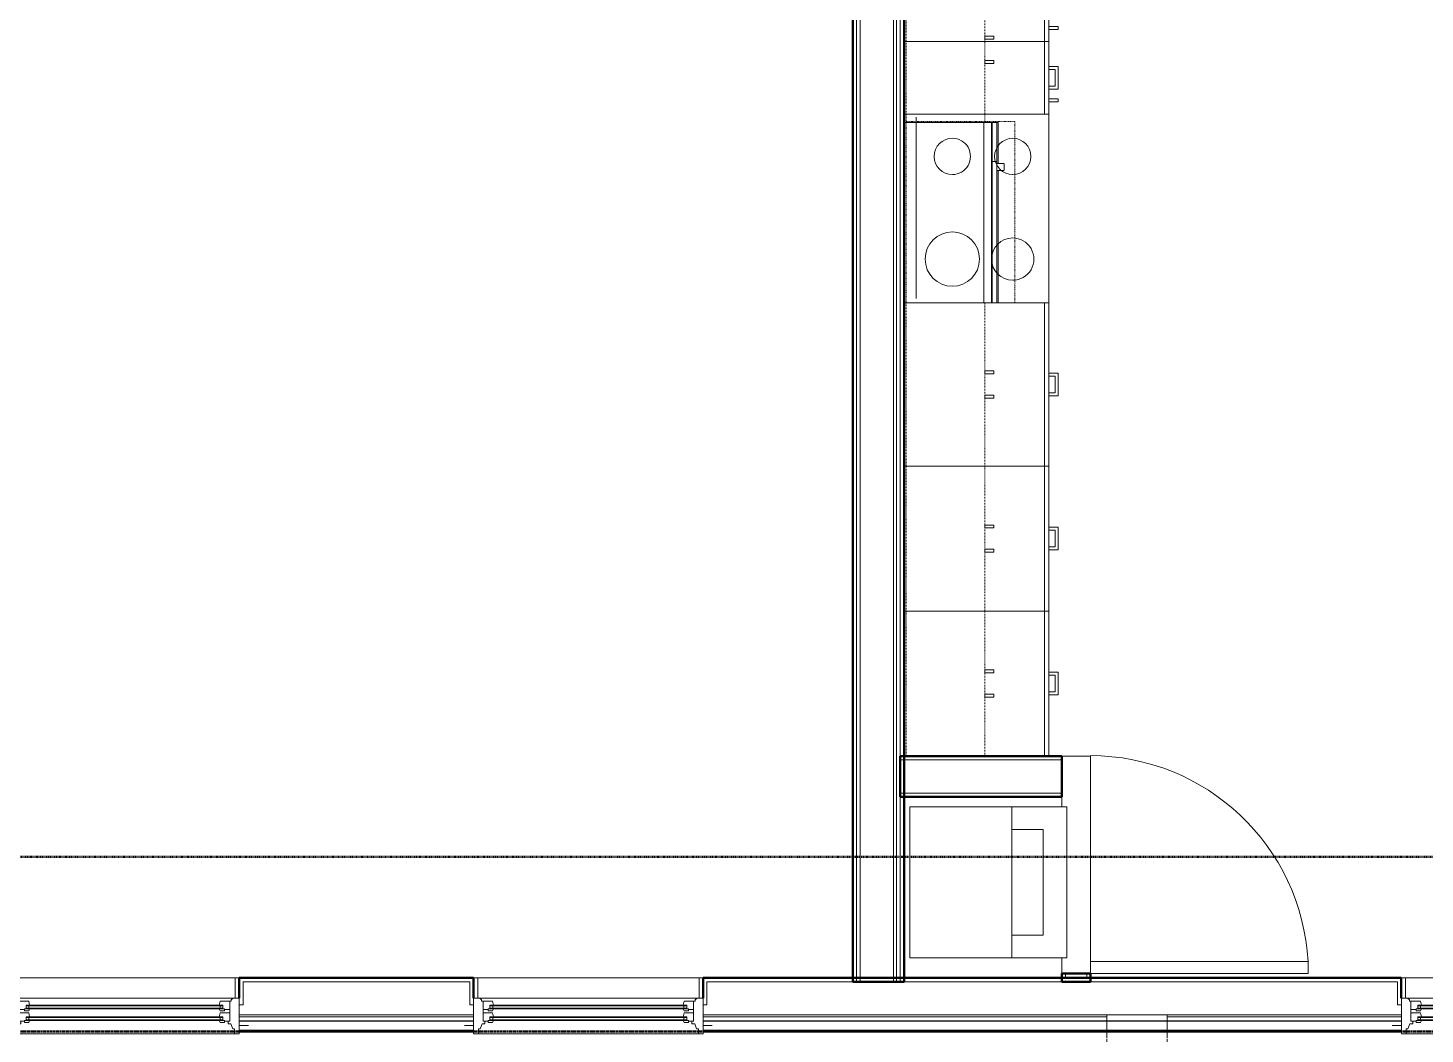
# Model space of a CAD drawing. Header units: inches. Extents: x -4218 to -1830, y 9767 to 12426.
# Drawn here: x -3479.5 to -3248.2, y 9979.8 to 10146.3 of the extents above; entities that cross this region are included whole.
import ezdxf

# ---------------------------------------------------------------- set-up
doc = ezdxf.new("R2010")
doc.units = ezdxf.units.IN
doc.header["$MEASUREMENT"] = 0
for name, pattern in [('Dash', [0.25, 0.125, -0.125]), ('Dash 1_16_', [0.125, 0.0625, -0.0625]), ('Overhead', [0.15625, 0.09375, -0.0625])]:
    doc.linetypes.add(name, pattern=pattern)
for name, color, linetype, lineweight in [('0-1', 7, 'Continuous', 5), ('0-2', 10, 'Continuous', 9), ('A-DOOR-1', 10, 'Continuous', 9), ('A-DOOR-2', 50, 'Continuous', 20), ('A-GENM', 5, 'Continuous', 9), ('A-GLAZ-1', 151, 'Continuous', 9), ('A-GLAZ-2', 151, 'Continuous', 20), ('A-WALL', 113, 'Continuous', 13), ('A-WALL-1', 7, 'Continuous', 50), ('A-WALL-2', 250, 'Continuous', 13), ('A-WALL-3', 10, 'Continuous', 9), ('A-WALL-4', 252, 'Continuous', 9), ('A-WALL-7', 113, 'Continuous', 9), ('A-WALL-8', 113, 'Continuous', 50), ('C-PROP-LINE-1', 91, 'Dash 1_16_', 50), ('I-WALL-1', 7, 'Continuous', 50), ('P-SANR-FIXT-1', 10, 'Continuous', 9), ('Q-CASE-1', 253, 'Continuous', 9), ('Q-CASE-2', 252, 'Continuous', 9), ('Q-CASE-3', 10, 'Continuous', 9), ('Q-CASE-4', 252, 'Dash', 9), ('Q-CASE-5', 253, 'Dash', 9), ('Q-CASE-6', 254, 'Continuous', 9), ('Q-SPCQ-1', 10, 'Continuous', 9), ('Q-SPCQ-2', 91, 'Overhead', 9)]:
    doc.layers.add(name, color=color, linetype=linetype, lineweight=lineweight)

# ---------------------------------------------------------------- blocks, each defined once
blk = doc.blocks.new('Range - 24_ x 30_-2320547-BACKGROUND - RCP - 3RD FLOOR')
at = {"layer": 'Q-SPCQ-1'}
blk.add_line((0, 22), (30, 22), dxfattribs=at)
for centre, radius, start, end in [((6.5, 16), 4.5, 360, 180), ((23.5, 16), 3, 360, 180), ((6.5, 16), 4.5, 180, 360), ((23.5, 16), 3, 180, 0), ((6.5, 6), 3.5, 360, 180), ((23.5, 6), 3, 360, 180), ((6.5, 6), 3.5, 180, 0), ((23.5, 6), 3, 180, 360)]:
    blk.add_arc(centre, radius, start, end, dxfattribs=at)
blk = doc.blocks.new('SWING - SINGLE - FLUSH - 36_ x 80_ - OFFSET PIVOT DOOR AT MAGIC PAK AND WASHER_DRYER-3199414-BACKGROUND - RCP - 3RD FLOOR')
at = {"layer": 'A-DOOR-1'}
blk.add_arc((18, 2.37), 36.07, 93.1789, 180, dxfattribs=at)
at = {"layer": 'A-DOOR-2'}
for p, q in [((16, 2.37), (16, 38.39)), ((18, 38.39), (16, 38.39)), ((18, 2.37), (18, 38.39)), ((18, 2.37), (16, 2.37))]:
    blk.add_line(p, q, dxfattribs=at)
blk = doc.blocks.new('Stacked Washer and Dryer - 26_x25_ - Private-1352637-BACKGROUND - RCP - 3RD FLOOR')
at = {"layer": 'P-SANR-FIXT-1'}
for p, q in [((26, 12.5), (0, 12.5)), ((0, -12.5), (0, 12.5)), ((16.90625, 12.5), (16.90625, -12.5)), ((26, 12.5), (26, -12.5)), ((16.90625, 8.75), (22.09375, 8.75)), ((22.09375, 8.75), (22.09375, -8.75)), ((22.09375, -8.75), (16.90625, -8.75)), ((0, -12.5), (26, -12.5))]:
    blk.add_line(p, q, dxfattribs=at)
blk = doc.blocks.new('30quot_MicrowaveVent_11166 - 70cm miele oven-V11-BACKGROUND - RCP - 3RD FLOOR')
at = {"layer": 'Q-CASE-1'}
for p, q in [((-14.2, 0), (-14.2, -0.38)), ((15.68, -0.38), (15.68, 0))]:
    blk.add_line(p, q, dxfattribs=at)
at = {"layer": 'Q-CASE-2'}
for p, q in [((-14.2, -0.38), (-14.2, -13.23)), ((15.68, -13.23), (15.68, -0.38)), ((-14.2, -13.23), (-14.2, -14.49)), ((15.68, -13.23), (-14.2, -13.23)), ((15.68, -14.49), (15.68, -13.23)), ((-14.2, -14.49), (15.68, -14.49)), ((9.18, -14.61), (-14.2, -14.61)), ((-14.2, -14.61), (-14.2, -15.39)), ((-14.2, -15.39), (-14.2, -15.6)), ((-14.2, -15.39), (9.18, -15.39)), ((-14.2, -15.6), (7.69, -15.6)), ((7.69, -15.39), (7.69, -16.55)), ((8.88, -16.55), (8.88, -15.39)), ((8.88, -15.6), (15.68, -15.6)), ((9.18, -14.61), (9.18, -15.39)), ((15.68, -14.61), (9.18, -14.61)), ((9.18, -14.61), (9.18, -15.39)), ((9.18, -15.39), (15.68, -15.39)), ((15.68, -14.61), (15.68, -15.39)), ((15.68, -15.6), (15.68, -15.39)), ((7.69, -16.6), (8.88, -16.6))]:
    blk.add_line(p, q, dxfattribs=at)
at = {"layer": 'Q-CASE-6'}
blk.add_line((15.68, 0), (-14.2, 0), dxfattribs=at)
blk = doc.blocks.new('Base Cabinet 3 Drawer 230 - Base Cabinet 3 Drawer 230 27_-2571739-BACKGROUND - RCP - 3RD FLOOR')
at = {"layer": 'Q-CASE-3'}
for p, q in [((-12.76, -23.25), (-12.76, 0)), ((-12.76, 0), (14.24, 0)), ((14.24, 0), (14.24, -23.25)), ((-12.76, -23.25), (-12.76, -24)), ((14.24, -23.25), (-12.76, -23.25)), ((-12.76, -24), (14.24, -24)), ((-0.64, -24), (-1.14, -24)), ((-1.14, -25.5), (-1.14, -24)), ((-0.64, -25), (-0.64, -24)), ((-0.64, -25), (2.11, -25)), ((2.11, -25), (2.11, -24)), ((2.11, -24), (2.61, -24)), ((2.61, -24), (2.61, -25.5)), ((14.24, -24), (14.24, -23.25)), ((2.61, -25.5), (-1.14, -25.5))]:
    blk.add_line(p, q, dxfattribs=at)
blk = doc.blocks.new('Base Cabinet 3 Drawer 230 - Base Cabinet 3 Drawer 230 24_-2554933-BACKGROUND - RCP - 3RD FLOOR')
at = {"layer": 'Q-CASE-3'}
for p, q in [((-11.26, -23.25), (-11.26, 0)), ((-11.26, 0), (12.74, 0)), ((12.74, 0), (12.74, -23.25)), ((-11.26, -23.25), (-11.26, -24)), ((12.74, -23.25), (-11.26, -23.25)), ((-11.26, -24), (12.74, -24)), ((-0.64, -24), (-1.14, -24)), ((-1.14, -25.5), (-1.14, -24)), ((-0.64, -25), (-0.64, -24)), ((-0.64, -25), (2.11, -25)), ((2.11, -25), (2.11, -24)), ((2.11, -24), (2.61, -24)), ((2.61, -24), (2.61, -25.5)), ((12.74, -24), (12.74, -23.25)), ((2.61, -25.5), (-1.14, -25.5))]:
    blk.add_line(p, q, dxfattribs=at)
blk = doc.blocks.new('Single Door 1 Drawer 211 - 211 Base Cabinet Single Door1 Drawer 12_-2709705-BACKGROUND - RCP - 3RD FLOOR')
at = {"layer": 'Q-CASE-3'}
for p, q in [((-7.14, 24), (-7.14, 25.5)), ((-7.14, 25.5), (-3.39, 25.5)), ((-3.39, 25.5), (-3.39, 24)), ((-1.27, 25.5), (-1.76, 25.5)), ((-1.76, 25.5), (-1.76, 24)), ((-1.27, 24), (-1.27, 25.5)), ((-11.26, 24), (0.74, 24)), ((-11.26, 23.25), (-11.26, 24)), ((0.74, 23.25), (-11.26, 23.25)), ((-11.26, 23.25), (-11.26, 0)), ((-7.14, 24), (-6.64, 24)), ((-3.89, 25), (-6.64, 25)), ((-6.64, 24), (-6.64, 25)), ((-3.89, 24), (-3.89, 25)), ((-3.39, 24), (-3.89, 24)), ((-1.76, 24), (-1.27, 24)), ((0.74, 24), (0.74, 23.25)), ((0.74, 0), (0.74, 23.25)), ((-11.26, 0), (0.74, 0))]:
    blk.add_line(p, q, dxfattribs=at)
blk = doc.blocks.new('Base Cabinet Corner 197 - Base Cabinet Corner 197-2569781-BACKGROUND - RCP - 3RD FLOOR')
at = {"layer": 'Q-CASE-3'}
for p, q in [((0.74, 36), (-23.26, 36)), ((-23.26, 36), (-23.26, 0)), ((0.74, 23.25), (0.74, 36)), ((0.74, 24), (0.74, 36)), ((0.73, 34), (0.73, 33.51)), ((2.23, 34), (0.73, 34)), ((0.73, 33.51), (2.23, 33.51)), ((2.23, 33.51), (2.23, 34)), ((10.73, 25.5), (10.24, 25.5)), ((10.24, 25.5), (10.24, 24)), ((10.73, 24), (10.73, 25.5)), ((12.74, 24), (0.74, 24)), ((0.74, 23.25), (0.74, 24)), ((12.74, 23.25), (0.74, 23.25)), ((10.24, 24), (10.73, 24)), ((12.74, 0), (12.74, 24)), ((-23.26, 0), (12.74, 0))]:
    blk.add_line(p, q, dxfattribs=at)
blk = doc.blocks.new('Base Cabinet 3 Drawer 230 - Base Cabinet 3 Drawer 230 24_-2578604-BACKGROUND - RCP - 3RD FLOOR')
at = {"layer": 'Q-CASE-3'}
for p, q in [((-1.14, 24), (-1.14, 25.5)), ((-1.14, 25.5), (2.61, 25.5)), ((2.61, 25.5), (2.61, 24)), ((-11.26, 24), (12.74, 24)), ((-11.26, 23.25), (-11.26, 24)), ((12.74, 23.25), (-11.26, 23.25)), ((-11.26, 23.25), (-11.26, 0)), ((-1.14, 24), (-0.64, 24)), ((2.11, 25), (-0.64, 25)), ((-0.64, 24), (-0.64, 25)), ((2.11, 24), (2.11, 25)), ((2.61, 24), (2.11, 24)), ((12.74, 24), (12.74, 23.25)), ((12.74, 0), (12.74, 23.25)), ((-11.26, 0), (12.74, 0))]:
    blk.add_line(p, q, dxfattribs=at)
blk = doc.blocks.new('300 Series Wall Hung Cabinet_302 - 27_ X 24_-2766376-BACKGROUND - RCP - 3RD FLOOR')
at = {"layer": 'Q-CASE-2'}
for p, q in [((-1.76, 14.69), (-2.25, 14.69)), ((-2.25, 14.69), (-2.25, 13.19)), ((-1.76, 13.19), (-1.76, 14.69)), ((2.24, 14.69), (1.75, 14.69)), ((1.75, 14.69), (1.75, 13.19)), ((2.24, 13.19), (2.24, 14.69)), ((-2.25, 13.19), (-1.76, 13.19)), ((1.75, 13.19), (2.24, 13.19))]:
    blk.add_line(p, q, dxfattribs=at)
at = {"layer": 'Q-CASE-4'}
for p, q in [((-13.5, 0.19), (-13.5, 13.19)), ((-13.5, 13.19), (13.5, 13.19)), ((13.5, 13.19), (13.5, 0.19))]:
    blk.add_line(p, q, dxfattribs=at)
at = {"layer": 'Q-CASE-5'}
blk.add_line((13.5, 0.19), (-13.5, 0.19), dxfattribs=at)
blk = doc.blocks.new('300 Series Wall Hung Cabinet_302 - 24_ X 24_-V73-BACKGROUND - RCP - 3RD FLOOR')
at = {"layer": 'Q-CASE-2'}
for p, q in [((-1.76, -13.19), (-2.25, -13.19)), ((-2.25, -13.19), (-2.25, -14.69)), ((-1.76, -14.69), (-1.76, -13.19)), ((2.24, -13.19), (1.75, -13.19)), ((1.75, -13.19), (1.75, -14.69)), ((2.24, -14.69), (2.24, -13.19)), ((-2.25, -14.69), (-1.76, -14.69)), ((1.75, -14.69), (2.24, -14.69))]:
    blk.add_line(p, q, dxfattribs=at)
at = {"layer": 'Q-CASE-4'}
for p, q in [((-12, -0.19), (-12, -13.19)), ((12, -13.19), (12, -0.19)), ((-12, -13.19), (12, -13.19))]:
    blk.add_line(p, q, dxfattribs=at)
at = {"layer": 'Q-CASE-5'}
blk.add_line((12, -0.19), (-12, -0.19), dxfattribs=at)
blk = doc.blocks.new('300 Series Wall Hung Cabinet_302 - 24_ X 24_-2590484-BACKGROUND - RCP - 3RD FLOOR')
at = {"layer": 'Q-CASE-2'}
for p, q in [((-1.76, 14.69), (-2.25, 14.69)), ((-2.25, 14.69), (-2.25, 13.19)), ((-1.76, 13.19), (-1.76, 14.69)), ((2.24, 14.69), (1.75, 14.69)), ((1.75, 14.69), (1.75, 13.19)), ((2.24, 13.19), (2.24, 14.69)), ((-2.25, 13.19), (-1.76, 13.19)), ((1.75, 13.19), (2.24, 13.19))]:
    blk.add_line(p, q, dxfattribs=at)
at = {"layer": 'Q-CASE-4'}
for p, q in [((-12, 0.19), (-12, 13.19)), ((-12, 13.19), (12, 13.19)), ((12, 13.19), (12, 0.19))]:
    blk.add_line(p, q, dxfattribs=at)
at = {"layer": 'Q-CASE-5'}
blk.add_line((12, 0.19), (-12, 0.19), dxfattribs=at)
blk = doc.blocks.new('300 Series Wall Hung Cabinet_302 - 24_ X 24_-V76-BACKGROUND - RCP - 3RD FLOOR')
at = {"layer": 'Q-CASE-2'}
for p, q in [((-1.76, 14.69), (-2.25, 14.69)), ((-2.25, 14.69), (-2.25, 13.19)), ((-1.76, 13.19), (-1.76, 14.69)), ((2.24, 14.69), (1.75, 14.69)), ((1.75, 14.69), (1.75, 13.19)), ((2.24, 13.19), (2.24, 14.69)), ((-2.25, 13.19), (-1.76, 13.19)), ((1.75, 13.19), (2.24, 13.19))]:
    blk.add_line(p, q, dxfattribs=at)
at = {"layer": 'Q-CASE-4'}
for p, q in [((-12, 0.19), (-12, 13.19)), ((-12, 13.19), (12, 13.19))]:
    blk.add_line(p, q, dxfattribs=at)
at = {"layer": 'Q-CASE-5'}
for p, q in [((12, 13.19), (12, 0.19)), ((12, 0.19), (-12, 0.19))]:
    blk.add_line(p, q, dxfattribs=at)
blk = doc.blocks.new('Range_Hood_386 - 30_ Wide-2911716-BACKGROUND - RCP - 3RD FLOOR')
at = {"layer": 'Q-SPCQ-2'}
for p, q in [((-15, -6), (-15, 12)), ((-15, 12), (15, 12)), ((15, 12), (15, -6)), ((15, -6), (-15, -6))]:
    blk.add_line(p, q, dxfattribs=at)
blk = doc.blocks.new('CTR - 1st Phase - Unit Layouts_rvt-1-BACKGROUND - RCP - 3RD FLOOR')
at = {"layer": 'A-WALL-1'}
for p, q in [((-3335.1, 10025.78), (-3308.35, 10025.78)), ((-3335.1, 10019.03), (-3335.1, 10025.78)), ((-3308.35, 10025.78), (-3308.35, 10019.03)), ((-3308.35, 10019.03), (-3335.1, 10019.03)), ((-3308.35, 9988.44), (-3308.35, 9989.78)), ((-3308.35, 9989.78), (-3303.6, 9989.78)), ((-3303.6, 9989.78), (-3303.6, 9988.44)), ((-3307.72, 9988.44), (-3308.35, 9988.44)), ((-3304.22, 9988.44), (-3307.72, 9988.44)), ((-3303.6, 9988.44), (-3304.22, 9988.44))]:
    blk.add_line(p, q, dxfattribs=at)
at = {"layer": 'A-WALL-2'}
for p, q in [((-3308.35, 10025.15), (-3335.1, 10025.15)), ((-3308.35, 10019.65), (-3335.1, 10019.65)), ((-3307.72, 9989.06), (-3307.72, 9989.78)), ((-3304.22, 9989.06), (-3304.22, 9989.78)), ((-3304.22, 9989.06), (-3307.72, 9989.06))]:
    blk.add_line(p, q, dxfattribs=at)
at = {"layer": 'A-WALL-3'}
for p, q in [((-3308.35, 10025.78), (-3303.6, 10025.78)), ((-3303.6, 9989.78), (-3303.6, 10025.78)), ((-3308.35, 10019.03), (-3308.35, 10017.38)), ((-3308.35, 9992.38), (-3308.35, 9989.78))]:
    blk.add_line(p, q, dxfattribs=at)
at = {"layer": 'A-WALL-4'}
for p, q in [((-3308.35, 10025.78), (-3308.35, 10019.03)), ((-3308.35, 9989.78), (-3303.6, 9989.78))]:
    blk.add_line(p, q, dxfattribs=at)
at = {"layer": 'A-WALL-7'}
for p, q in [((-3334.47, 10180.03), (-3334.47, 10025.78)), ((-3334.47, 10025.78), (-3334.47, 10180.03)), ((-3310.47, 10146.04), (-3310.47, 10146.53)), ((-3310.47, 10139.91), (-3310.47, 10146.04)), ((-3310.47, 10146.04), (-3310.47, 10139.91)), ((-3310.47, 10139.41), (-3310.47, 10139.91)), ((-3310.47, 10136.66), (-3310.47, 10139.41)), ((-3310.47, 10139.41), (-3310.47, 10136.66)), ((-3310.47, 10136.16), (-3310.47, 10136.66)), ((-3310.47, 10134.53), (-3310.47, 10136.16)), ((-3310.47, 10136.16), (-3310.47, 10134.53)), ((-3310.47, 10134.04), (-3310.47, 10134.53)), ((-3310.47, 10089.15), (-3310.47, 10134.04)), ((-3310.47, 10134.04), (-3310.47, 10089.15)), ((-3310.47, 10088.65), (-3310.47, 10089.15)), ((-3310.47, 10085.9), (-3310.47, 10088.65)), ((-3310.47, 10088.65), (-3310.47, 10085.9)), ((-3310.47, 10085.4), (-3310.47, 10085.9)), ((-3310.47, 10063.65), (-3310.47, 10085.4)), ((-3310.47, 10085.4), (-3310.47, 10063.65)), ((-3310.47, 10063.15), (-3310.47, 10063.65)), ((-3310.47, 10060.4), (-3310.47, 10063.15)), ((-3310.47, 10063.15), (-3310.47, 10060.4)), ((-3310.47, 10059.9), (-3310.47, 10060.4)), ((-3310.47, 10039.65), (-3310.47, 10059.9)), ((-3310.47, 10059.9), (-3310.47, 10039.65)), ((-3310.47, 10039.15), (-3310.47, 10039.65)), ((-3310.47, 10036.4), (-3310.47, 10039.15)), ((-3310.47, 10039.15), (-3310.47, 10036.4)), ((-3310.47, 10035.9), (-3310.47, 10036.4)), ((-3310.47, 10025.78), (-3310.47, 10035.9)), ((-3310.47, 10035.9), (-3310.47, 10025.78)), ((-3334.47, 10025.78), (-3310.47, 10025.78)), ((-3310.47, 10025.78), (-3334.47, 10025.78))]:
    blk.add_line(p, q, dxfattribs=at)
at = {"layer": '0-2'}
for name, p, rotation in [('Base Cabinet Corner 197 - Base Cabinet Corner 197-2569781-BACKGROUND - RCP - 3RD FLOOR', (-3334.47, 10156.77), 270.0000000000192), ('300 Series Wall Hung Cabinet_302 - 24_ X 24_-2590484-BACKGROUND - RCP - 3RD FLOOR', (-3334.29, 10142.66), 269.9999999999729), ('Single Door 1 Drawer 211 - 211 Base Cabinet Single Door1 Drawer 12_-2709705-BACKGROUND - RCP - 3RD FLOOR', (-3334.47, 10132.77), 270.0000000000186), ('30quot_MicrowaveVent_11166 - 70cm miele oven-V11-BACKGROUND - RCP - 3RD FLOOR', (-3334.47, 10114.98), 89.99999999997448), ('Range_Hood_386 - 30_ Wide-2911716-BACKGROUND - RCP - 3RD FLOOR', (-3322.1, 10115.78), 90.00000000001071), ('Range - 24_ x 30_-2320547-BACKGROUND - RCP - 3RD FLOOR', (-3310.47, 10101.53), 89.99999999994498), ('Base Cabinet 3 Drawer 230 - Base Cabinet 3 Drawer 230 27_-2571739-BACKGROUND - RCP - 3RD FLOOR', (-3334.47, 10086.54), 89.99999999992902), ('300 Series Wall Hung Cabinet_302 - 27_ X 24_-2766376-BACKGROUND - RCP - 3RD FLOOR', (-3334.29, 10087.28), 269.9999999999729), ('Base Cabinet 3 Drawer 230 - Base Cabinet 3 Drawer 230 24_-2554933-BACKGROUND - RCP - 3RD FLOOR', (-3334.47, 10061.04), 89.99999999992902), ('300 Series Wall Hung Cabinet_302 - 24_ X 24_-V73-BACKGROUND - RCP - 3RD FLOOR', (-3334.29, 10061.78), 89.9999999999729), ('Base Cabinet 3 Drawer 230 - Base Cabinet 3 Drawer 230 24_-2578604-BACKGROUND - RCP - 3RD FLOOR', (-3334.47, 10038.51), 270.0000000000186), ('300 Series Wall Hung Cabinet_302 - 24_ X 24_-V76-BACKGROUND - RCP - 3RD FLOOR', (-3334.29, 10037.78), 269.9999999999729), ('SWING - SINGLE - FLUSH - 36_ x 80_ - OFFSET PIVOT DOOR AT MAGIC PAK AND WASHER_DRYER-3199414-BACKGROUND - RCP - 3RD FLOOR', (-3305.97, 10007.78), 269.9999999999607)]:
    blk.add_blockref(name, p, dxfattribs=dict(at, rotation=rotation))
blk.add_blockref('Stacked Washer and Dryer - 26_x25_ - Private-1352637-BACKGROUND - RCP - 3RD FLOOR', (-3333.51, 10004.88), dxfattribs=at)
blk = doc.blocks.new('CTR - 1st Phase - Common Walls_rvt-1-BACKGROUND - RCP - 3RD FLOOR')
at = {"layer": 'A-WALL-2'}
for p, q in [((-3342.35, 9988.44), (-3342.35, 10373.41)), ((-3341.72, 9988.44), (-3341.72, 10373.41)), ((-3336.22, 9988.44), (-3336.22, 10373.41)), ((-3335.72, 9988.44), (-3335.72, 10373.41)), ((-3335.1, 9988.44), (-3335.1, 10373.41))]:
    blk.add_line(p, q, dxfattribs=at)
at = {"layer": 'I-WALL-1'}
for p, q in [((-3334.47, 10373.41), (-3334.47, 9988.44)), ((-3342.97, 9988.44), (-3342.97, 10248.91)), ((-3334.47, 9988.44), (-3342.97, 9988.44))]:
    blk.add_line(p, q, dxfattribs=at)
blk = doc.blocks.new('Basic Wall _ EXT - FIBER CEMENT - LARGE - ___-2162463-BACKGROUND - RCP - 3RD FLOOR')
at = {"layer": 'A-WALL-7'}
for p, q in [((-3444.51, 9981.94), (-3405.74, 9981.94)), ((-3405.74, 9981.94), (-3444.51, 9981.94)), ((-3405.74, 9981.91), (-3444.51, 9981.91)), ((-3405.74, 9981.91), (-3444.51, 9981.91)), ((-3367.71, 9981.94), (-3252.14, 9981.94)), ((-3252.14, 9981.94), (-3367.71, 9981.94)), ((-3252.14, 9981.91), (-3367.71, 9981.91)), ((-3252.14, 9981.91), (-3367.71, 9981.91))]:
    blk.add_line(p, q, dxfattribs=at)
blk = doc.blocks.new('Basic Wall _ EXT - FIBER CEMENT - SMALL - ___-2145937-BACKGROUND - RCP - 3RD FLOOR')
at = {"layer": 'A-WALL-7'}
for p, q in [((-3418.4, 9982.61), (-3444.51, 9982.61)), ((-3418.4, 9982.61), (-3444.51, 9982.61)), ((-3405.74, 9982.61), (-3418.4, 9982.61)), ((-3405.74, 9982.61), (-3418.4, 9982.61)), ((-3300.91, 9982.61), (-3367.71, 9982.61)), ((-3300.91, 9982.61), (-3367.71, 9982.61)), ((-3252.14, 9982.61), (-3290.91, 9982.61)), ((-3252.14, 9982.61), (-3290.91, 9982.61)), ((-3444.51, 9980.19), (-3405.74, 9980.19)), ((-3405.74, 9980.19), (-3444.51, 9980.19)), ((-3405.74, 9980.19), (-3444.51, 9980.19)), ((-3367.71, 9980.19), (-3300.91, 9980.19)), ((-3300.91, 9980.19), (-3367.71, 9980.19)), ((-3300.91, 9980.19), (-3367.71, 9980.19)), ((-3290.91, 9980.19), (-3252.14, 9980.19)), ((-3252.14, 9980.19), (-3290.91, 9980.19)), ((-3252.14, 9980.19), (-3290.91, 9980.19))]:
    blk.add_line(p, q, dxfattribs=at)
blk = doc.blocks.new('Window-Double_Hung-Andersen-400_Series-Tilt_Wash - DOUBLE HUNG - COTTAGE - 3RD FLOOR-2888871-BACKGROUND - RCP - 3RD FLOOR')
at = {"layer": 'A-GLAZ-1'}
for p, q in [((-19.01, 3.94), (-19.01, 2.44)), ((-18.95, 3.94), (-19.01, 3.94)), ((-18.95, 2.44), (-19.01, 2.44)), ((-18.95, 4.44), (18.95, 4.44)), ((-18.95, 1.06), (-18.95, 4.44)), ((-18.32, 1.06), (-18.32, 4.44)), ((18.32, 1.06), (18.32, 4.44)), ((18.95, 4.44), (18.95, 1.06)), ((19.01, 3.94), (18.95, 3.94)), ((19.01, 2.44), (18.95, 2.44)), ((19.01, 2.44), (19.01, 3.94)), ((18.95, 1.06), (-18.95, 1.06)), ((-16.29, -0.19), (-15.7, -0.19)), ((-16.29, -0.56), (-15.7, -0.56)), ((-16.29, -2.13), (-15.7, -2.13)), ((-15.82, -0.56), (-15.82, -0.19)), ((-15.82, -2.5), (-15.82, -2.13)), ((-15.7, -0.06), (15.7, -0.06)), ((-15.7, -0.19), (15.7, -0.19)), ((-15.7, -0.56), (15.7, -0.56)), ((-15.7, -0.69), (15.7, -0.69)), ((-15.7, -2), (15.7, -2)), ((-15.7, -2.13), (15.7, -2.13)), ((16.29, -0.19), (15.7, -0.19)), ((16.29, -0.56), (15.7, -0.56)), ((16.29, -2.13), (15.7, -2.13)), ((15.82, -0.56), (15.82, -0.19)), ((15.82, -2.5), (15.82, -2.13)), ((-16.29, -2.5), (-15.7, -2.5)), ((-15.7, -2.5), (15.7, -2.5)), ((-15.7, -2.63), (15.7, -2.63)), ((16.29, -2.5), (15.7, -2.5))]:
    blk.add_line(p, q, dxfattribs=at)
at = {"layer": 'A-GLAZ-2'}
for p, q in [((-19.01, 1.06), (19.01, 1.06)), ((-19.01, -4.81), (-19.01, 1.06)), ((-17.67, 0.78), (-18, 1.06)), ((-17.67, 0.78), (-17.67, 0.56)), ((-17.67, 0.56), (-15.86, 0.56)), ((-17.42, -2.75), (-17.42, 0.56)), ((-15.86, 0.56), (-15.7, -0.06)), ((15.86, 0.56), (15.7, -0.06)), ((17.67, 0.56), (15.86, 0.56)), ((17.42, -2.75), (17.42, 0.56)), ((17.67, 0.78), (18, 1.06)), ((17.67, 0.78), (17.67, 0.56)), ((19.01, 1.06), (19.01, -4.81)), ((-17.42, -0.81), (-16.57, -0.81)), ((-17.42, -1.37), (-15.86, -1.37)), ((-16.57, -0.69), (-16.57, -1.03)), ((-15.7, -0.69), (-16.57, -0.69)), ((-15.86, -1.03), (-16.57, -1.03)), ((-16.29, -0.69), (-16.29, -0.06)), ((-15.7, -0.06), (-16.29, -0.06)), ((-16.29, -2.63), (-16.29, -2)), ((-15.7, -2), (-16.29, -2)), ((-15.86, -1.03), (-15.7, -0.69)), ((-15.86, -1.37), (-15.7, -2)), ((15.7, -0.06), (16.29, -0.06)), ((15.86, -1.03), (15.7, -0.69)), ((15.7, -0.69), (16.57, -0.69)), ((15.86, -1.37), (15.7, -2)), ((15.7, -2), (16.29, -2)), ((15.86, -1.03), (16.57, -1.03)), ((17.42, -1.37), (15.86, -1.37)), ((16.29, -0.69), (16.29, -0.06)), ((16.29, -2.63), (16.29, -2)), ((16.57, -0.69), (16.57, -1.03)), ((17.42, -0.81), (16.57, -0.81)), ((-19.01, -3.44), (-20.51, -3.44)), ((-18.2, -4), (-17.92, -4)), ((-18.2, -4.81), (-18.2, -4)), ((-17.92, -4), (-17.61, -3.19)), ((-17.61, -3.19), (-17.14, -3.19)), ((-17.42, -2.75), (-16.57, -2.75)), ((-17.14, -3.19), (-17.14, -2.75)), ((-16.57, -2.63), (-16.57, -2.97)), ((-15.7, -2.63), (-16.57, -2.63)), ((-15.86, -2.97), (-16.57, -2.97)), ((-15.86, -2.97), (-15.7, -2.63)), ((15.86, -2.97), (15.7, -2.63)), ((15.7, -2.63), (16.57, -2.63)), ((15.86, -2.97), (16.57, -2.97)), ((16.57, -2.63), (16.57, -2.97)), ((17.42, -2.75), (16.57, -2.75)), ((17.14, -3.19), (17.14, -2.75)), ((17.61, -3.19), (17.14, -3.19)), ((17.92, -4), (17.61, -3.19)), ((18.2, -4), (17.92, -4)), ((18.2, -4.81), (18.2, -4)), ((19.01, -3.44), (20.51, -3.44)), ((19.01, -4.81), (-19.01, -4.81))]:
    blk.add_line(p, q, dxfattribs=at)
blk = doc.blocks.new('Window-Double_Hung-Andersen-400_Series-Tilt_Wash - DOUBLE HUNG - COTTAGE - 3RD FLOOR-V106-BACKGROUND - RCP - 3RD FLOOR')
at = {"layer": 'A-GLAZ-1'}
for p, q in [((-19.01, 3.94), (-19.01, 3.81)), ((-18.95, 3.94), (-19.01, 3.94)), ((-19.01, 3.81), (-19.01, 2.44)), ((-18.95, 2.44), (-19.01, 2.44)), ((-18.95, 4.44), (18.95, 4.44)), ((-18.95, 1.06), (-18.95, 4.44)), ((-18.32, 1.06), (-18.32, 4.44)), ((18.32, 1.06), (18.32, 4.44)), ((18.95, 4.44), (18.95, 1.06)), ((19.01, 3.94), (18.95, 3.94)), ((19.01, 2.44), (18.95, 2.44)), ((19.01, 2.44), (19.01, 3.94)), ((18.95, 1.06), (-18.95, 1.06)), ((-16.29, -0.19), (-15.7, -0.19)), ((-16.29, -0.56), (-15.7, -0.56)), ((-16.29, -2.13), (-15.7, -2.13)), ((-15.82, -0.56), (-15.82, -0.19)), ((-15.82, -2.5), (-15.82, -2.13)), ((-15.7, -0.06), (15.7, -0.06)), ((-15.7, -0.19), (15.7, -0.19)), ((-15.7, -0.56), (15.7, -0.56)), ((-15.7, -0.69), (15.7, -0.69)), ((-15.7, -2), (15.7, -2)), ((-15.7, -2.13), (15.7, -2.13)), ((16.29, -0.19), (15.7, -0.19)), ((16.29, -0.56), (15.7, -0.56)), ((16.29, -2.13), (15.7, -2.13)), ((15.82, -0.56), (15.82, -0.19)), ((15.82, -2.5), (15.82, -2.13)), ((-16.29, -2.5), (-15.7, -2.5)), ((-15.7, -2.5), (15.7, -2.5)), ((-15.7, -2.63), (15.7, -2.63)), ((16.29, -2.5), (15.7, -2.5))]:
    blk.add_line(p, q, dxfattribs=at)
at = {"layer": 'A-GLAZ-2'}
for p, q in [((-19.01, 1.06), (19.01, 1.06)), ((-19.01, -4.81), (-19.01, 1.06)), ((-17.67, 0.78), (-18, 1.06)), ((-17.67, 0.78), (-17.67, 0.56)), ((-17.67, 0.56), (-15.86, 0.56)), ((-17.42, -2.75), (-17.42, 0.56)), ((-15.86, 0.56), (-15.7, -0.06)), ((15.86, 0.56), (15.7, -0.06)), ((17.67, 0.56), (15.86, 0.56)), ((17.42, -2.75), (17.42, 0.56)), ((17.67, 0.78), (18, 1.06)), ((17.67, 0.78), (17.67, 0.56)), ((19.01, 1.06), (19.01, -4.81)), ((-17.42, -0.81), (-16.57, -0.81)), ((-17.42, -1.37), (-15.86, -1.37)), ((-16.57, -0.69), (-16.57, -1.03)), ((-15.7, -0.69), (-16.57, -0.69)), ((-15.86, -1.03), (-16.57, -1.03)), ((-16.29, -0.69), (-16.29, -0.06)), ((-15.7, -0.06), (-16.29, -0.06)), ((-16.29, -2.63), (-16.29, -2)), ((-15.7, -2), (-16.29, -2)), ((-15.86, -1.03), (-15.7, -0.69)), ((-15.86, -1.37), (-15.7, -2)), ((15.7, -0.06), (16.29, -0.06)), ((15.86, -1.03), (15.7, -0.69)), ((15.7, -0.69), (16.57, -0.69)), ((15.86, -1.37), (15.7, -2)), ((15.7, -2), (16.29, -2)), ((15.86, -1.03), (16.57, -1.03)), ((17.42, -1.37), (15.86, -1.37)), ((16.29, -0.69), (16.29, -0.06)), ((16.29, -2.63), (16.29, -2)), ((16.57, -0.69), (16.57, -1.03)), ((17.42, -0.81), (16.57, -0.81)), ((-19.01, -3.44), (-20.51, -3.44)), ((-18.2, -4), (-17.92, -4)), ((-18.2, -4.81), (-18.2, -4)), ((-17.92, -4), (-17.61, -3.19)), ((-17.61, -3.19), (-17.14, -3.19)), ((-17.42, -2.75), (-16.57, -2.75)), ((-17.14, -3.19), (-17.14, -2.75)), ((-16.57, -2.63), (-16.57, -2.97)), ((-15.7, -2.63), (-16.57, -2.63)), ((-15.86, -2.97), (-16.57, -2.97)), ((-15.86, -2.97), (-15.7, -2.63)), ((15.86, -2.97), (15.7, -2.63)), ((15.7, -2.63), (16.57, -2.63)), ((15.86, -2.97), (16.57, -2.97)), ((16.57, -2.63), (16.57, -2.97)), ((17.42, -2.75), (16.57, -2.75)), ((17.14, -3.19), (17.14, -2.75)), ((17.61, -3.19), (17.14, -3.19)), ((17.92, -4), (17.61, -3.19)), ((18.2, -4), (17.92, -4)), ((18.2, -4.81), (18.2, -4)), ((19.01, -3.44), (20.51, -3.44)), ((19.01, -4.81), (-19.01, -4.81))]:
    blk.add_line(p, q, dxfattribs=at)
blk = doc.blocks.new('Family1 - SCUPPER-2621240-BACKGROUND - RCP - 3RD FLOOR')
at = {"layer": 'A-GENM'}
for p, q in [((5, 8.81), (-5, 8.81)), ((-5, 8.81), (-5, 5.63)), ((5, 8.81), (5, 5.63)), ((-5, 5.46), (-5, 5.31)), ((-5, 5.31), (-5, 4.44)), ((5, 5.46), (5, 5.31)), ((5, 5.31), (5, 4.44)), ((-5, 4.44), (-5, 4.29)), ((-5, 4.19), (-5, 2.69)), ((-5, 2.69), (-5, 1.69)), ((5, 4.44), (5, 4.33)), ((5, 4.23), (5, 2.69)), ((5, 2.69), (5, 1.69))]:
    blk.add_line(p, q, dxfattribs=at)
blk = doc.blocks.new('Family - ___-2835860-BACKGROUND - RCP - 3RD FLOOR')
at = {"layer": 'C-PROP-LINE-1'}
blk.add_line((-2636.92, 9980.19), (-3860.72, 9980.19), dxfattribs=at)
blk = doc.blocks.new('Family - ___-2835903-BACKGROUND - RCP - 3RD FLOOR')
at = {"layer": 'C-PROP-LINE-1'}
blk.add_line((-2096.45, 10009.09), (-3831.82, 10009.09), dxfattribs=at)
blk = doc.blocks.new('Family - ___-2835932-BACKGROUND - RCP - 3RD FLOOR')
at = {"layer": 'C-PROP-LINE-1'}
blk.add_line((-2067.55, 9980.19), (-3860.72, 9980.19), dxfattribs=at)

msp = doc.modelspace()

# ---------------------------------------------------------------- linework, layer by layer
at = {"layer": 'A-WALL'}
for p, q in [((-3443.89, 9984.63), (-3443.89, 9988.44)), ((-3443.89, 9988.44), (-3406.36, 9988.44)), ((-3406.36, 9988.44), (-3406.36, 9984.63)), ((-3367.09, 9984.63), (-3367.09, 9988.44)), ((-3367.09, 9988.44), (-3252.76, 9988.44)), ((-3252.76, 9988.44), (-3252.76, 9984.63)), ((-3443.89, 9984.63), (-3444.51, 9984.63)), ((-3405.74, 9982.94), (-3444.51, 9982.94)), ((-3405.74, 9984.63), (-3406.36, 9984.63)), ((-3367.09, 9984.63), (-3367.71, 9984.63)), ((-3252.14, 9982.94), (-3367.71, 9982.94)), ((-3252.14, 9984.63), (-3252.76, 9984.63)), ((-3405.74, 9981.94), (-3444.51, 9981.94)), ((-3405.74, 9980.44), (-3444.51, 9980.44)), ((-3252.14, 9981.94), (-3367.71, 9981.94)), ((-3252.14, 9980.44), (-3367.71, 9980.44))]:
    msp.add_line(p, q, dxfattribs=at)
at = {"layer": 'A-WALL-7'}
for p, q in [((-3444.57, 9989.06), (-3405.67, 9989.06)), ((-3367.71, 9989.06), (-3367.77, 9989.06)), ((-3252.07, 9989.06), (-3252.14, 9989.06)), ((-3300.91, 9982.94), (-3300.91, 9980.39)), ((-3290.91, 9982.94), (-3290.91, 9980.44)), ((-3300.91, 9980.29), (-3300.91, 9980.19)), ((-3290.91, 9980.33), (-3290.91, 9980.19))]:
    msp.add_line(p, q, dxfattribs=at)
at = {"layer": 'A-WALL-8'}
for p, q in [((-3444.51, 9985.69), (-3444.51, 9989.06)), ((-3444.51, 9989.06), (-3405.74, 9989.06)), ((-3405.74, 9989.06), (-3405.74, 9985.69)), ((-3367.71, 9985.69), (-3367.71, 9989.06)), ((-3367.71, 9989.06), (-3252.14, 9989.06)), ((-3252.14, 9989.06), (-3252.14, 9985.69)), ((-3405.74, 9980.19), (-3444.51, 9980.19)), ((-3252.14, 9980.19), (-3367.71, 9980.19))]:
    msp.add_line(p, q, dxfattribs=at)

# ---------------------------------------------------------------- block references
at = {"layer": '0-1'}
for name in ['CTR - 1st Phase - Unit Layouts_rvt-1-BACKGROUND - RCP - 3RD FLOOR', 'CTR - 1st Phase - Common Walls_rvt-1-BACKGROUND - RCP - 3RD FLOOR']:
    msp.add_blockref(name, (0, 0), dxfattribs=at)
at = {"layer": 'A-GENM', "rotation": 180}
msp.add_blockref('Family1 - SCUPPER-2621240-BACKGROUND - RCP - 3RD FLOOR', (-3295.91, 9984.63), dxfattribs=at)
at = {"layer": 'A-GLAZ-1'}
for name, p in [('Window-Double_Hung-Andersen-400_Series-Tilt_Wash - DOUBLE HUNG - COTTAGE - 3RD FLOOR-V106-BACKGROUND - RCP - 3RD FLOOR', (-3463.52, 9984.63)), ('Window-Double_Hung-Andersen-400_Series-Tilt_Wash - DOUBLE HUNG - COTTAGE - 3RD FLOOR-2888871-BACKGROUND - RCP - 3RD FLOOR', (-3386.72, 9984.63)), ('Window-Double_Hung-Andersen-400_Series-Tilt_Wash - DOUBLE HUNG - COTTAGE - 3RD FLOOR-2888871-BACKGROUND - RCP - 3RD FLOOR', (-3233.12, 9984.63))]:
    msp.add_blockref(name, p, dxfattribs=at)
at = {"layer": 'A-WALL-7'}
for name in ['Basic Wall _ EXT - FIBER CEMENT - SMALL - ___-2145937-BACKGROUND - RCP - 3RD FLOOR', 'Basic Wall _ EXT - FIBER CEMENT - LARGE - ___-2162463-BACKGROUND - RCP - 3RD FLOOR']:
    msp.add_blockref(name, (0, 0), dxfattribs=at)
at = {"layer": 'C-PROP-LINE-1'}
for name in ['Family - ___-2835860-BACKGROUND - RCP - 3RD FLOOR', 'Family - ___-2835932-BACKGROUND - RCP - 3RD FLOOR', 'Family - ___-2835903-BACKGROUND - RCP - 3RD FLOOR']:
    msp.add_blockref(name, (0, 0), dxfattribs=at)

doc.saveas('drawing.dxf')
